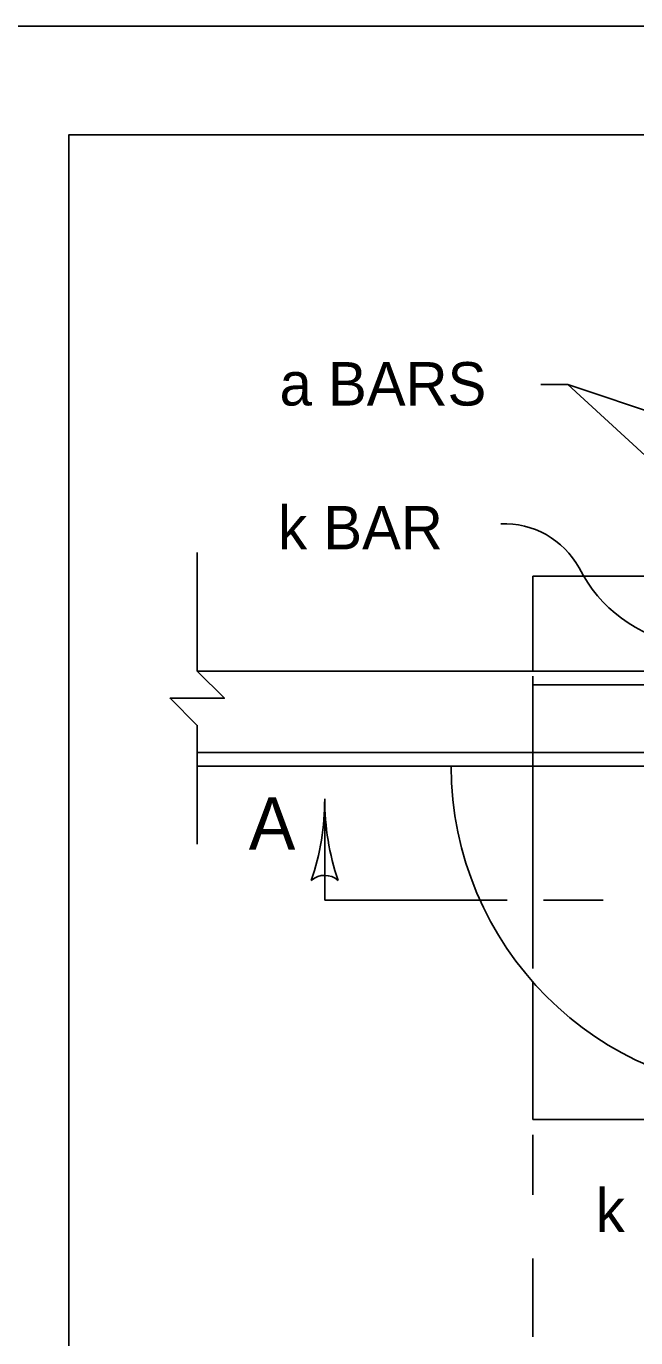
# Model space of a CAD drawing. Extents: x 997.6 to 1036.9, y 998.9 to 1022.6.
# Drawn here: x 1006.8 to 1009.61, y 1015.96 to 1022 of the extents above; entities that cross this region are included whole.
import ezdxf

# ---------------------------------------------------------------- set-up
doc = ezdxf.new("R2010")
doc.units = 0
for name, color, linetype in [('Level 1', 7, 'Continuous'), ('Level 10', 7, 'Continuous'), ('Level 11', 7, 'Continuous'), ('Level 14', 7, 'Continuous')]:
    doc.layers.add(name, color=color, linetype=linetype)

msp = doc.modelspace()

# ---------------------------------------------------------------- linework, layer by layer
at = {"layer": 'Level 1'}
for p, q in [((1009.1718, 1020.3518), (1009.2968, 1020.3518)), ((1009.2968, 1020.3518), (1010.3948, 1019.3406)), ((1012.281, 1019.3448), (1009.2968, 1020.3518)), ((1007.591, 1019.2198), (1007.591, 1019.5782)), ((1013.8847, 1019.4698), (1009.1347, 1019.4698)), ((1009.1347, 1019.0323), (1009.1347, 1019.4698)), ((1010.2597, 1019.0323), (1007.591, 1019.0323)), ((1009.1347, 1017.6643), (1009.1347, 1019.0086)), ((1013.8847, 1018.9698), (1009.1347, 1018.9698)), ((1010.1972, 1018.6573), (1007.591, 1018.6573)), ((1010.1972, 1018.5948), (1007.591, 1018.5948)), ((1007.591, 1018.2363), (1007.591, 1018.5948)), ((1008.1775, 1018.4444), (1008.1775, 1017.9783)), ((1009.017, 1017.9783), (1008.1775, 1017.9783)), ((1009.458, 1017.9783), (1009.1835, 1017.9783)), ((1009.1347, 1016.9698), (1009.1347, 1017.6026)), ((1013.8847, 1016.9698), (1009.1347, 1016.9698)), ((1009.1347, 1016.6222), (1009.1347, 1016.8981)), ((1009.1347, 1015.9698), (1009.1347, 1016.3292))]:
    msp.add_line(p, q, dxfattribs=at)
msp.add_lwpolyline([(1007.591, 1018.5948), (1007.591, 1018.7823), (1007.466, 1018.9073), (1007.7162, 1018.9073), (1007.591, 1019.0323), (1007.591, 1019.2198)], dxfattribs=at)
for centre, radius, start, end in [((1009.0044, 1019.3185), 0.3921, 28.91254, 92.49785), ((1009.9327, 1019.8018), 0.6546, 206.66256, 260.28647), ((1010.2596, 1018.5948), 1.5, 180, 270), ((1007.0056, 1018.4444), 1.1719, 341.34716, 359.99389), ((1009.3493, 1018.4444), 1.1719, 179.98778, 180), ((1009.3493, 1018.4444), 1.1719, 180, 198.66878), ((1008.1773, 1017.9988), 0.0938, 48.7746, 130.89129)]:
    msp.add_arc(centre, radius, start, end, dxfattribs=at)
at = {"layer": 'Level 10'}
for q in [(1035.5, 1021.5), (1007, 1000.5)]:
    msp.add_line((1007, 1021.5), q, dxfattribs=at)
at = {"layer": 'Level 11'}
msp.add_lwpolyline([(1007, 1000.5), (1035.5, 1000.5), (1035.5, 1021.5), (1007, 1021.5)], close=True, dxfattribs=at)
at = {"layer": 'Level 14'}
msp.add_line((1000, 1022), (1036, 1022), dxfattribs=at)

# ---------------------------------------------------------------- texts
at = {"layer": 'Level 1'}
for s, height, p in [('a BARS', 0.2, (1007.9698, 1020.2545)), ('k BAR', 0.2, (1007.9632, 1019.5926)), ('A', 0.24, (1007.8283, 1018.2111)), ('k BAR', 0.2, (1009.4248, 1016.4507))]:
    msp.add_text(s, height=height, dxfattribs=at).set_placement(p)

doc.saveas('drawing.dxf')
